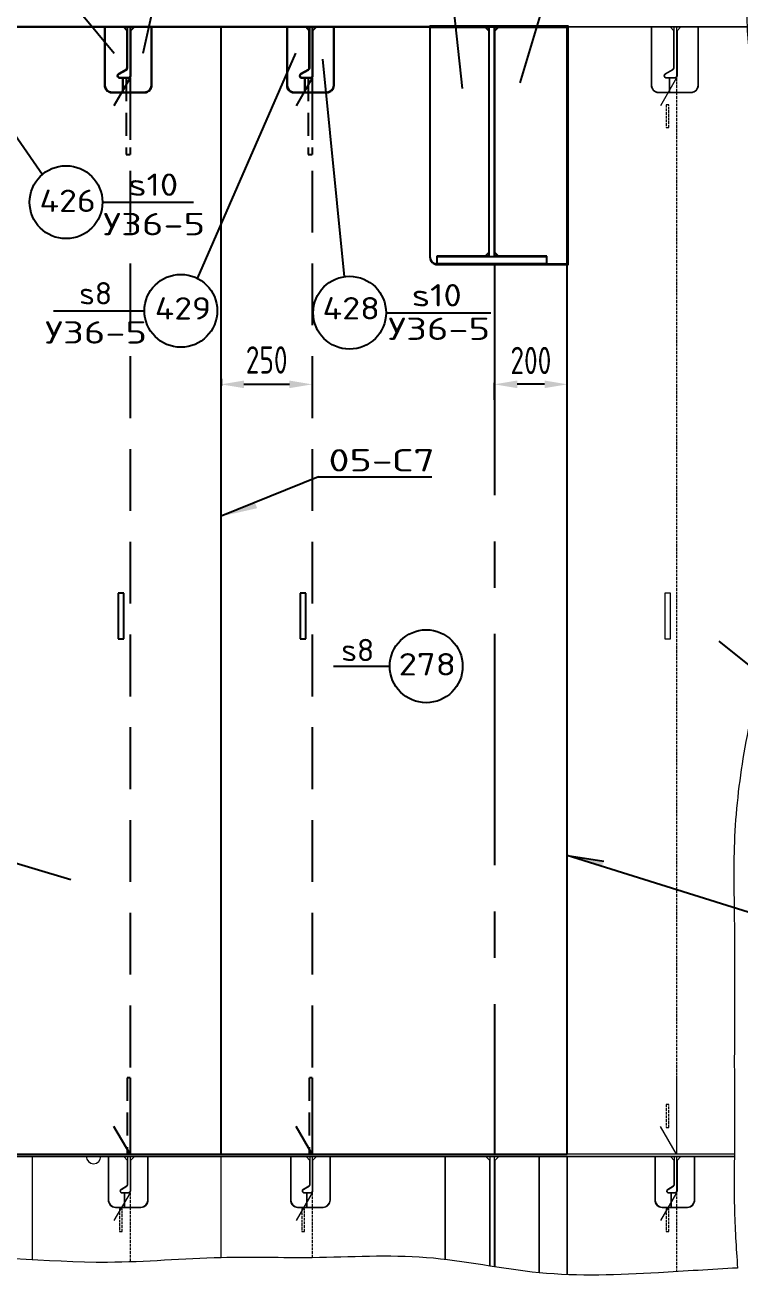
# Model space of a CAD drawing. Header units: millimetres. Extents: x -438477 to 631584, y 118817 to 676146.
# Drawn here: x 329400 to 331361, y 335824 to 339274 of the extents above; entities that cross this region are included whole.
import ezdxf
from ezdxf.enums import TextEntityAlignment as Align

# ---------------------------------------------------------------- set-up
doc = ezdxf.new("R2010")
doc.units = ezdxf.units.MM
for name, pattern in [('AVEVADASHED', [10, 7.5, -2.5]), ('AVEVADASHEDWIDE', [10, 7.5, -2.5]), ('AVEVASOLID', [7.5, 7.5]), ('CENTERX2', [20.32, 12.7, -2.54, 2.54, -2.54]), ('DASHED', [2.546053, 1.697368, -0.848684]), ('HIDDEN', [9.525, 6.35, -3.175])]:
    doc.linetypes.add(name, pattern=pattern)
doc.layers.get('Defpoints').update_dxf_attribs({"linetype": 'CONTINUOUS'})
for name, color, linetype in [('20_1', 1, 'CONTINUOUS'), ('20_POZ', 4, 'CONTINUOUS'), ('20_TEXT', 1, 'CONTINUOUS')]:
    doc.layers.add(name, color=color, linetype=linetype)
doc.styles.add('SIMPLEX', font='simplex.shx', dxfattribs={"width": 0.7})
doc.linetypes.add('Шов_Монтажный', pattern='A,0.75,-0.0001,["/",Standard,S=1,R=0,X=0,Y=-0.5],0.75', length=1.5001)
doc.dimstyles.new('Lineyny', dxfattribs={"dimscale": 30, "dimtxt": 3, "dimasz": 2.5, "dimexe": 0.18, "dimexo": 0.625, "dimgap": 1, "dimtad": 1, "dimdec": 0, "dimlfac": -1, "dimzin": 0, "dimtxsty": 'SIMPLEX', "dimcen": 0, "dimdle": 0.38, "dimclrd": 2, "dimclre": 2, "dimclrt": 2, "dimadec": 0, "dimazin": 0, "dimtfac": 1, "dimtdec": 0, "dimtmove": 0, "dimatfit": 0, "dimfxl": 1, "dimtolj": 1, "dimtzin": 0, "dimlwd": -1, "dimarcsym": 0})

# ---------------------------------------------------------------- blocks, each defined once
blk = doc.blocks.new('*D130')
at = {"layer": '20_1', "color": 2, "lineweight": -2, "ltscale": 25, "transparency": 16777216}
for p, q in [((330687.9, 338245.4), (330687.9, 338292.5)), ((330887.9, 338246.6), (330887.9, 338292.5))]:
    blk.add_line(p, q, dxfattribs=at)
at = {"layer": '20_1', "color": 2, "ltscale": 25, "transparency": 16777216}
blk.add_line((330825.4, 338288), (330750.4, 338288), dxfattribs=at)
for points in [[(330750.4, 338298.4), (330750.4, 338277.5), (330687.9, 338288)], [(330825.4, 338277.5), (330825.4, 338298.4), (330887.9, 338288)]]:
    blk.add_solid(points, dxfattribs=at)
at = {"layer": 'Defpoints', "color": 0, "ltscale": 25, "transparency": 16777216}
for p in [(330687.9, 338288), (330687.9, 338229.7), (330887.9, 338231)]:
    blk.add_point(p, dxfattribs=at)
at = {"layer": '20_1', "color": 2, "ltscale": 25, "transparency": 16777216, "insert": (330787.9, 338353.4), "char_height": 75, "attachment_point": 5, "style": 'SIMPLEX'}
blk.add_mtext('\\A1;200', dxfattribs=at)
blk = doc.blocks.new('*D136')
at = {"layer": '20_1', "color": 2, "lineweight": -2, "ltscale": 25, "transparency": 16777216}
for p, q in [((329937.9, 338303.3), (329937.9, 338283.4)), ((330187.9, 338303.3), (330187.9, 338283.4))]:
    blk.add_line(p, q, dxfattribs=at)
at = {"layer": '20_1', "color": 2, "ltscale": 25, "transparency": 16777216}
blk.add_line((330125.4, 338287.9), (330000.4, 338287.9), dxfattribs=at)
for points in [[(330000.4, 338298.3), (330000.4, 338277.5), (329937.9, 338287.9)], [(330125.4, 338277.5), (330125.4, 338298.3), (330187.9, 338287.9)]]:
    blk.add_solid(points, dxfattribs=at)
at = {"layer": 'Defpoints', "color": 0, "ltscale": 25, "transparency": 16777216}
for p in [(329937.9, 338319), (330187.9, 338319), (329937.9, 338287.9)]:
    blk.add_point(p, dxfattribs=at)
at = {"layer": '20_1', "color": 2, "ltscale": 25, "transparency": 16777216, "insert": (330062.9, 338354.9), "char_height": 75, "attachment_point": 5, "style": 'SIMPLEX'}
blk.add_mtext('\\A1;250', dxfattribs=at)

msp = doc.modelspace()

# ---------------------------------------------------------------- hatches: boundary and pattern name
at = {"layer": '20_1'}
for points in [[(330030.509, 337963.369), (330036.803, 337947.937), (329937.913, 337925.607)], [(330982.61, 336963.747), (330987.704, 336979.616), (330887.396, 336994.313)]]:
    msp.add_hatch(color=6, dxfattribs=at).paths.add_polyline_path(points)

# ---------------------------------------------------------------- linework, layer by layer
at = {"layer": '20_1', "color": 4, "ltscale": 25}
for p, q in [((329105.344, 339850.465), (329644.32, 339196.61)), ((330538.924, 339668.032), (330599.281, 339100.164)), ((330758.649, 339115.648), (330923.498, 339670.274)), ((329724.397, 339196.897), (329811.095, 339597.041)), ((329219.495, 339192.369), (329447.514, 338863.958)), ((329873.252, 338578.642), (330143.256, 339197.041)), ((330216.289, 339180.364), (330275.831, 338583.35))]:
    msp.add_line(p, q, dxfattribs=at)
at = {"layer": '20_1', "color": 0, "linetype": 'AVEVASOLID'}
for p, q in [((330887.913, 339268.849), (327610.24, 339268.849)), ((327610.24, 339268.849), (330887.913, 339268.849)), ((330673.899, 338638.847), (330673.899, 339268.849)), ((330687.913, 338638.847), (330687.913, 339268.849))]:
    msp.add_line(p, q, dxfattribs=at)
at = {"layer": '20_1', "color": 6, "linetype": 'AVEVASOLID'}
msp.add_line((329937.913, 336174.849), (329937.913, 339268.849), dxfattribs=at)
at = {"layer": '20_1', "linetype": 'AVEVASOLID'}
for p, q in [((330511.912, 339267.848), (330672.898, 339267.848)), ((330662.913, 339267.848), (330672.898, 339257.847)), ((330672.898, 339267.848), (330672.898, 338639.848)), ((330688.914, 339257.847), (330698.899, 339267.848)), ((330688.914, 338639.848), (330688.914, 339267.848)), ((330688.914, 339267.848), (330886.912, 339267.848)), ((330886.912, 339267.848), (330886.912, 338617.848)), ((329687.889, 339128.85), (329643.87, 339052.528)), ((330187.889, 339128.85), (330143.87, 339052.528)), ((330672.898, 338639.848), (330529.905, 338639.848)), ((330529.905, 338639.848), (330529.905, 338617.949)), ((330672.898, 338649.849), (330662.913, 338639.848)), ((330698.899, 338639.848), (330688.914, 338649.849)), ((330831.907, 338639.848), (330688.914, 338639.848)), ((330831.907, 338617.848), (330831.907, 338639.848)), ((330886.912, 338617.848), (330831.907, 338617.848)), ((329670.726, 337714.348), (329655.101, 337714.348)), ((329655.101, 337714.348), (329655.101, 337589.348)), ((329670.726, 337589.348), (329670.726, 337714.348)), ((330170.726, 337714.348), (330155.101, 337714.348)), ((330155.101, 337714.348), (330155.101, 337589.348)), ((330170.726, 337589.348), (330170.726, 337714.348)), ((329655.101, 337589.348), (329670.726, 337589.348)), ((330155.101, 337589.348), (330170.726, 337589.348)), ((329687.889, 336174.849), (329643.87, 336251.17)), ((330187.889, 336174.849), (330143.87, 336251.17))]:
    msp.add_line(p, q, dxfattribs=at)
at = {"layer": '20_1', "color": 6, "linetype": 'Шов_Монтажный', "ltscale": 100}
msp.add_line((330887.913, 336174.849), (330887.913, 339268.849), dxfattribs=at)
at = {"layer": '20_1', "color": 252, "linetype": 'AVEVASOLID', "lineweight": 0}
for p, q in [((330887.913, 339268.849), (331381.279, 339268.849)), ((331381.279, 339268.849), (330887.913, 339268.849)), ((331187.889, 339128.85), (331143.87, 339052.528)), ((331170.726, 337714.348), (331155.101, 337714.348)), ((331155.101, 337714.348), (331155.101, 337589.348)), ((331170.726, 337589.348), (331170.726, 337714.348)), ((331155.101, 337589.348), (331170.726, 337589.348)), ((331187.889, 336174.849), (331143.87, 336251.17)), ((330887.913, 336168.849), (327220.164, 336168.849)), ((327220.164, 336168.849), (330887.889, 336168.849)), ((329419.92, 335884.98), (329419.92, 336168.849)), ((329937.913, 335890.83), (329937.913, 336168.849)), ((330551.902, 336168.849), (330551.902, 335885.748)), ((330675.901, 335867.689), (330675.901, 336168.849)), ((330687.913, 335865.81), (330687.913, 336168.849)), ((330811.912, 335849.33), (330811.912, 336168.849)), ((330887.889, 336168.849), (330887.889, 335844.319)), ((331346.388, 336174.849), (330887.913, 336174.849)), ((331346.388, 336174.849), (330887.913, 336174.849)), ((330887.913, 336168.849), (331346.351, 336168.849)), ((330887.913, 335844.318), (330887.913, 336168.849)), ((331346.351, 336168.849), (330887.913, 336168.849)), ((329687.889, 336068.849), (329643.87, 335992.528)), ((330187.889, 336068.849), (330143.87, 335992.528)), ((331187.889, 336068.849), (331143.87, 335992.528))]:
    msp.add_line(p, q, dxfattribs=at)
at = {"layer": '20_1', "color": 4, "linetype": 'HIDDEN', "ltscale": 10}
for p, q in [((329677.179, 339128.85), (329677.179, 338918.849)), ((329687.913, 339128.85), (329687.913, 338918.849)), ((330177.179, 339128.85), (330177.179, 338918.849)), ((330187.913, 339128.85), (330187.913, 338918.849)), ((329677.179, 338918.849), (329687.913, 338918.849)), ((330177.179, 338918.849), (330187.913, 338918.849)), ((329679.913, 336384.849), (329679.913, 336174.849)), ((329687.913, 336384.849), (329680.076, 336384.849)), ((329687.913, 336384.849), (329687.913, 336174.849)), ((330179.913, 336384.849), (330179.913, 336174.849)), ((330187.913, 336384.849), (330180.076, 336384.849)), ((330187.913, 336384.849), (330187.913, 336174.849))]:
    msp.add_line(p, q, dxfattribs=at)
at = {"layer": '20_1', "linetype": 'DASHED', "ltscale": 100}
for p, q in [((329687.913, 339128.85), (329687.913, 336174.849)), ((330187.913, 339128.85), (330187.913, 336174.849))]:
    msp.add_line(p, q, dxfattribs=at)
at = {"layer": '20_1', "color": 252, "linetype": 'AVEVADASHEDWIDE', "lineweight": 0}
for p, q in [((331187.913, 339128.85), (331187.913, 338918.849)), ((331166.819, 339055.159), (331158.982, 339055.159)), ((331158.982, 339055.159), (331158.982, 338992.537)), ((331166.819, 338992.537), (331166.819, 339055.159)), ((331158.982, 338992.537), (331166.819, 338992.537)), ((331187.913, 336384.849), (331187.913, 336174.849)), ((331166.819, 336311.159), (331158.982, 336311.159)), ((331158.982, 336311.159), (331158.982, 336248.537)), ((331166.819, 336248.537), (331166.819, 336311.159)), ((331158.982, 336248.537), (331166.819, 336248.537)), ((329687.913, 336068.849), (329687.913, 335918.849)), ((330187.913, 336068.849), (330187.913, 335918.849)), ((331187.913, 336068.849), (331187.913, 335918.849)), ((329666.819, 336025.16), (329658.982, 336025.16)), ((329658.982, 336025.16), (329658.982, 335962.538)), ((329666.819, 335962.538), (329666.819, 336025.16)), ((330166.819, 336025.16), (330158.982, 336025.16)), ((330158.982, 336025.16), (330158.982, 335962.538)), ((330166.819, 335962.538), (330166.819, 336025.16)), ((331166.819, 336025.16), (331158.982, 336025.16)), ((331158.982, 336025.16), (331158.982, 335962.538)), ((331166.819, 335962.538), (331166.819, 336025.16)), ((329658.982, 335962.538), (329666.819, 335962.538)), ((330158.982, 335962.538), (330166.819, 335962.538)), ((331158.982, 335962.538), (331166.819, 335962.538))]:
    msp.add_line(p, q, dxfattribs=at)
at = {"layer": '20_1', "color": 252, "linetype": 'AVEVADASHED', "lineweight": 0}
for p, q in [((331187.913, 339128.85), (331187.913, 336174.849)), ((329687.913, 336068.849), (329687.913, 335879.207)), ((330187.913, 336068.849), (330187.913, 335890.83)), ((331187.913, 336068.849), (331187.913, 335852.414))]:
    msp.add_line(p, q, dxfattribs=at)
at = {"layer": '20_1', "color": 0, "linetype": 'CENTERX2', "ltscale": 50}
msp.add_line((330687.913, 338618.849), (330687.913, 336174.849), dxfattribs=at)
at = {"layer": '20_1', "color": 6}
for p, q in [((330205.198, 338033.655), (329937.665, 337925.935)), ((330205.198, 338033.655), (330515.707, 338033.655)), ((331430.737, 336824.881), (330887.396, 336994.313)), ((330887.396, 336994.313), (330987.704, 336979.616))]:
    msp.add_line(p, q, dxfattribs=at)
at = {"layer": '20_1', "ltscale": 25}
msp.add_line((328320.188, 336174.849), (330887.913, 336174.849), dxfattribs=at)
at = {"layer": '20_1', "linetype": 'AVEVASOLID'}
for points in [[(329617.918, 339268.849), (329617.918, 339108.848, 0.41425148), (329637.913, 339088.847), (329727.903, 339088.847, 0.41425148), (329747.898, 339108.848), (329747.898, 339268.849)], [(329679.905, 339257.847), (329670.896, 339267.848), (329618.919, 339267.848), (329618.919, 339108.848, 0.38594884), (329637.913, 339089.848), (329667.918, 339089.848), (329667.918, 339127.849), (329660.911, 339127.849, -0.41398969), (329653.904, 339134.849, -0.25758117), (329656.907, 339140.91), (329676.902, 339152.458, 0.33333454), (329679.905, 339157.652), (329679.905, 339257.847)], [(329688.914, 339257.847), (329688.914, 339134.849, -0.37558305), (329682.908, 339127.849), (329667.918, 339127.849), (329667.918, 339089.848), (329727.903, 339089.848, 0.38594884), (329746.897, 339108.848), (329746.897, 339267.848), (329698.899, 339267.848), (329688.914, 339257.847)], [(330117.918, 339268.849), (330117.918, 339108.848, 0.41425148), (330137.913, 339088.847), (330227.903, 339088.847, 0.41425148), (330247.898, 339108.848), (330247.898, 339268.849)], [(330179.905, 339257.847), (330170.896, 339267.848), (330118.919, 339267.848), (330118.919, 339108.848, 0.38594884), (330137.913, 339089.848), (330167.918, 339089.848), (330167.918, 339127.849), (330160.911, 339127.849, -0.41398969), (330153.904, 339134.849, -0.25758117), (330156.907, 339140.91), (330176.902, 339152.458, 0.33333454), (330179.905, 339157.652), (330179.905, 339257.847)], [(330188.914, 339257.847), (330188.914, 339134.849, -0.37558305), (330182.908, 339127.849), (330167.918, 339127.849), (330167.918, 339089.848), (330227.903, 339089.848, 0.38594884), (330246.897, 339108.848), (330246.897, 339267.848), (330198.899, 339267.848), (330188.914, 339257.847)], [(330510.911, 338636.867, 0.4142831), (330530.906, 338616.868), (330889.915, 338616.868), (330889.915, 339270.869), (330510.911, 339270.869), (330510.911, 338636.867)], [(330529.905, 338617.949, -0.38522807), (330511.912, 338637.849), (330511.912, 339267.848)]]:
    msp.add_lwpolyline(points, format="xyb", dxfattribs=at)
at = {"layer": '20_1', "color": 0, "linetype": 'AVEVASOLID'}
for points in [[(329687.913, 339268.849), (329687.913, 339134.849, -0.41401973), (329681.907, 339128.85), (329660.911, 339128.85, -0.76742417), (329657.908, 339140.044), (329677.903, 339151.591, 0.26784548), (329680.906, 339156.789), (329680.906, 339268.849)], [(330187.913, 339268.849), (330187.913, 339134.849, -0.41401973), (330181.907, 339128.85), (330160.911, 339128.85, -0.76742417), (330157.908, 339140.044), (330177.903, 339151.591, 0.26784548), (330180.906, 339156.789), (330180.906, 339268.849)]]:
    msp.add_lwpolyline(points, format="xyb", dxfattribs=at)
at = {"layer": '20_1', "color": 252, "linetype": 'AVEVASOLID', "lineweight": 0}
for points in [[(331117.918, 339268.849), (331117.918, 339108.848, 0.41425148), (331137.913, 339088.847), (331227.903, 339088.847, 0.41425148), (331247.898, 339108.848), (331247.898, 339268.849)], [(331179.905, 339257.847), (331170.896, 339267.848), (331118.919, 339267.848), (331118.919, 339108.848, 0.38594884), (331137.913, 339089.848), (331167.918, 339089.848), (331167.918, 339127.849), (331160.911, 339127.849, -0.41398969), (331153.904, 339134.849, -0.25758117), (331156.907, 339140.91), (331176.902, 339152.458, 0.33333454), (331179.905, 339157.652), (331179.905, 339257.847)], [(331187.913, 339268.849), (331187.913, 339134.849, -0.41401973), (331181.907, 339128.85), (331160.911, 339128.85, -0.76742417), (331157.908, 339140.044), (331177.903, 339151.591, 0.26784548), (331180.906, 339156.789), (331180.906, 339268.849)], [(331188.914, 339257.847), (331188.914, 339134.849, -0.37558305), (331182.908, 339127.849), (331167.918, 339127.849), (331167.918, 339089.848), (331227.903, 339089.848, 0.38594884), (331246.897, 339108.848), (331246.897, 339267.848), (331198.899, 339267.848), (331188.914, 339257.847)], [(329627.903, 336168.849), (329627.903, 336048.848, 0.4142831), (329647.898, 336028.85), (329717.918, 336028.85, 0.4142831), (329737.913, 336048.848), (329737.913, 336168.849)], [(329680.906, 336157.847), (329671.897, 336167.848), (329628.904, 336167.848), (329628.904, 336048.848, 0.38594884), (329647.898, 336029.848), (329672.898, 336029.848), (329672.898, 336067.848), (329666.917, 336067.848, -0.41401976), (329660.911, 336073.848, -0.25614357), (329663.401, 336079.045), (329678.416, 336087.703, 0.35130602), (329680.906, 336092.033), (329680.906, 336157.847)], [(329687.913, 336168.849), (329687.913, 336073.848, -0.41406181), (329682.908, 336068.849), (329666.917, 336068.849, -0.76709431), (329664.402, 336078.178), (329679.417, 336086.839, 0.26819599), (329681.907, 336091.17), (329681.907, 336168.849)], [(329688.914, 336157.847), (329688.914, 336073.848, -0.36983186), (329683.909, 336067.848), (329672.898, 336067.848), (329672.898, 336029.848), (329717.918, 336029.848, 0.38594884), (329736.912, 336048.848), (329736.912, 336167.848), (329698.899, 336167.848), (329688.914, 336157.847)], [(330127.903, 336168.849), (330127.903, 336048.848, 0.4142831), (330147.898, 336028.85), (330217.918, 336028.85, 0.4142831), (330237.913, 336048.848), (330237.913, 336168.849)], [(330180.906, 336157.847), (330171.897, 336167.848), (330128.904, 336167.848), (330128.904, 336048.848, 0.38594884), (330147.898, 336029.848), (330172.898, 336029.848), (330172.898, 336067.848), (330166.917, 336067.848, -0.41401976), (330160.911, 336073.848, -0.25614357), (330163.401, 336079.045), (330178.416, 336087.703, 0.35130602), (330180.906, 336092.033), (330180.906, 336157.847)], [(330187.913, 336168.849), (330187.913, 336073.848, -0.41406181), (330182.908, 336068.849), (330166.917, 336068.849, -0.76709431), (330164.402, 336078.178), (330179.417, 336086.839, 0.26819599), (330181.907, 336091.17), (330181.907, 336168.849)], [(330188.914, 336157.847), (330188.914, 336073.848, -0.36983186), (330183.909, 336067.848), (330172.898, 336067.848), (330172.898, 336029.848), (330217.918, 336029.848, 0.38594884), (330236.912, 336048.848), (330236.912, 336167.848), (330198.899, 336167.848), (330188.914, 336157.847)], [(331127.903, 336168.849), (331127.903, 336048.848, 0.4142831), (331147.898, 336028.85), (331217.918, 336028.85, 0.4142831), (331237.913, 336048.848), (331237.913, 336168.849)], [(331180.906, 336157.847), (331171.897, 336167.848), (331128.904, 336167.848), (331128.904, 336048.848, 0.38594884), (331147.898, 336029.848), (331172.898, 336029.848), (331172.898, 336067.848), (331166.917, 336067.848, -0.41401976), (331160.911, 336073.848, -0.25614357), (331163.401, 336079.045), (331178.416, 336087.703, 0.35130602), (331180.906, 336092.033), (331180.906, 336157.847)], [(331187.913, 336168.849), (331187.913, 336073.848, -0.41406181), (331182.908, 336068.849), (331166.917, 336068.849, -0.76709431), (331164.402, 336078.178), (331179.417, 336086.839, 0.26819599), (331181.907, 336091.17), (331181.907, 336168.849)], [(331188.914, 336157.847), (331188.914, 336073.848, -0.36983186), (331183.909, 336067.848), (331172.898, 336067.848), (331172.898, 336029.848), (331217.918, 336029.848, 0.38594884), (331236.912, 336048.848), (331236.912, 336167.848), (331198.899, 336167.848), (331188.914, 336157.847)]]:
    msp.add_lwpolyline(points, format="xyb", dxfattribs=at)
at = {"layer": '20_1', "color": 0, "linetype": 'AVEVASOLID'}
msp.add_lwpolyline([(330530.906, 338638.847), (330830.906, 338638.847), (330830.906, 338618.849), (330530.906, 338618.849), (330530.906, 338638.847)], dxfattribs=at)
at = {"layer": '20_1', "color": 252, "linetype": 'AVEVASOLID', "lineweight": 0}
for points in [[(330887.913, 336174.849), (328320.188, 336174.849), (328320.188, 336178.85), (327220.164, 336178.85), (327218.565, 336178.816)], [(330887.913, 336174.849), (328320.188, 336174.849), (328320.188, 336178.85), (327220.164, 336178.85)], [(330674.9, 335867.846), (330674.9, 336157.847), (330664.915, 336167.848), (330552.903, 336167.848), (330552.903, 335885.628)], [(330810.911, 335849.426), (330810.911, 336167.848), (330698.899, 336167.848), (330688.914, 336157.847), (330688.914, 335865.654)]]:
    msp.add_lwpolyline(points, dxfattribs=at)
msp.add_arc((329587.913, 336168.849), 19.995, 180, 0, dxfattribs=at)
at = {"layer": '20_1', "color": 252, "lineweight": 0, "ltscale": 25}
for points, knots in [([(331381.202, 339406.85), (331380.274, 339360.801), (331377.42, 339258.542), (331425.888, 338926.164), (331426.608, 338559.768), (331402.587, 338152.445), (331416.674, 337861.818), (331433.776, 337558.492), (331368.143, 337280.569), (331341.139, 337038.066), (331348.043, 336787.016), (331346.095, 336554.184), (331346.216, 336341.934), (331346.902, 336176.554), (331344.435, 336019.598), (331351.365, 335917.914), (331355.143, 335862.48)], [7317.07562688, 7317.07562688, 7317.07562688, 7317.07562688, 7455.06518182, 7623.31897156, 8322.23438584, 8549.47883912, 8846.55351818, 9195.90207096, 9452.91673523, 9698.86034946, 9925.93690876, 10205.41575099, 10397.55745502, 10562.62651612, 10701.62492921, 10868.22722969, 10868.22722969, 10868.22722969, 10868.22722969]), ([(331355.143, 335862.48), (331282.772, 335858.653), (331101.655, 335845.961), (330814.645, 335835.014), (330501.955, 335906.032), (330208.847, 335886.346), (329917.33, 335896.337), (329560.855, 335862.326), (329191.455, 335913.835), (328776.571, 335843.55), (328434.408, 335817.752), (328124.229, 335902.388), (327857.664, 335872.743), (327630.297, 335899.146), (327453.905, 335902.727), (327347.27, 335883.817), (327290.852, 335885.058), (327253.649, 335885.877)], [332.99233787, 332.99233787, 332.99233787, 332.99233787, 550.5517388, 877.47476726, 1189.89816287, 1503.22854198, 1753.22854192, 2064.83217595, 2574.78645841, 2856.28270719, 3324.78290718, 3589.4066048, 3806.8406423, 4120.34517718, 4275.63276387, 4333.09051708, 4444.33594574, 4444.33594574, 4444.33594574, 4444.33594574])]:
    msp.add_open_spline(points, degree=3, knots=knots, dxfattribs=at)
at = {"layer": '20_POZ'}
for p, q in [((329612.38, 338787.85), (329862.098, 338787.85)), ((329477.702, 338489.763), (329727.419, 338489.763)), ((330390.479, 338484.428), (330677.995, 338484.428)), ((330246.621, 337514.206), (330400.682, 337514.206)), ((329119.281, 337049.981), (329525.498, 336928.535))]:
    msp.add_line(p, q, dxfattribs=at)
for centre in [(329512.38, 338787.85), (329827.419, 338489.763), (330290.479, 338484.428), (330500.682, 337514.206)]:
    msp.add_circle(centre, 100, dxfattribs=at)
at = {"layer": '20_TEXT', "lineweight": -2}
msp.add_line((331304.114, 337583.026), (331611.349, 337334.659), dxfattribs=at)

# ---------------------------------------------------------------- texts
at = {"layer": '20_1', "color": 6, "style": 'SIMPLEX'}
msp.add_text('05-С7', height=61.25, dxfattribs=at).set_placement((330232.504, 338048.8), (330524.171, 338048.8), align=Align.ALIGNED)
at = {"layer": '20_POZ', "style": 'SIMPLEX'}
for s, p, p2 in [('s10', (329683.111, 338805.286), (329820.194, 338805.286)), ('426', (329439.394, 338761.182), (329593.977, 338761.182)), ('У36-5', (329614.09, 338696.997), (329894.09, 338696.997)), ('s8', (329548.432, 338507.199), (329638.849, 338507.199)), ('s10', (330461.21, 338501.864), (330598.293, 338501.864)), ('429', (329755.837, 338465.903), (329910.42, 338465.903)), ('428', (330216.089, 338466.182), (330373.589, 338466.182)), ('У36-5', (329454.615, 338399.846), (329734.615, 338399.846)), ('У36-5', (330396.087, 338409.794), (330676.087, 338409.794)), ('s8', (330267.745, 337528.029), (330358.162, 337528.029)), ('278', (330424.889, 337488.942), (330582.389, 337488.942))]:
    msp.add_text(s, height=61.25, dxfattribs=at).set_placement(p, p2, align=Align.ALIGNED)

# ---------------------------------------------------------------- dimensions: what is measured, and where the dimension line sits
at = {"layer": '20_1', "ltscale": 25}
for base, p1, p2, picture, middle in [((329937.913, 338287.909), (330187.913, 338318.962), (329937.913, 338318.962), '*D136', (330062.913, 338354.867)), ((330687.913, 338287.962), (330887.913, 338231.014), (330687.913, 338229.737), '*D130', (330787.913, 338353.367))]:
    dim = msp.add_linear_dim(base=base, p1=p1, p2=p2, dimstyle='Lineyny', override={"dimscale": 25}, dxfattribs=at)
    dim.commit()
    dim.dimension.update_dxf_attribs({"geometry": picture, "text_midpoint": middle})

doc.saveas('drawing.dxf')
